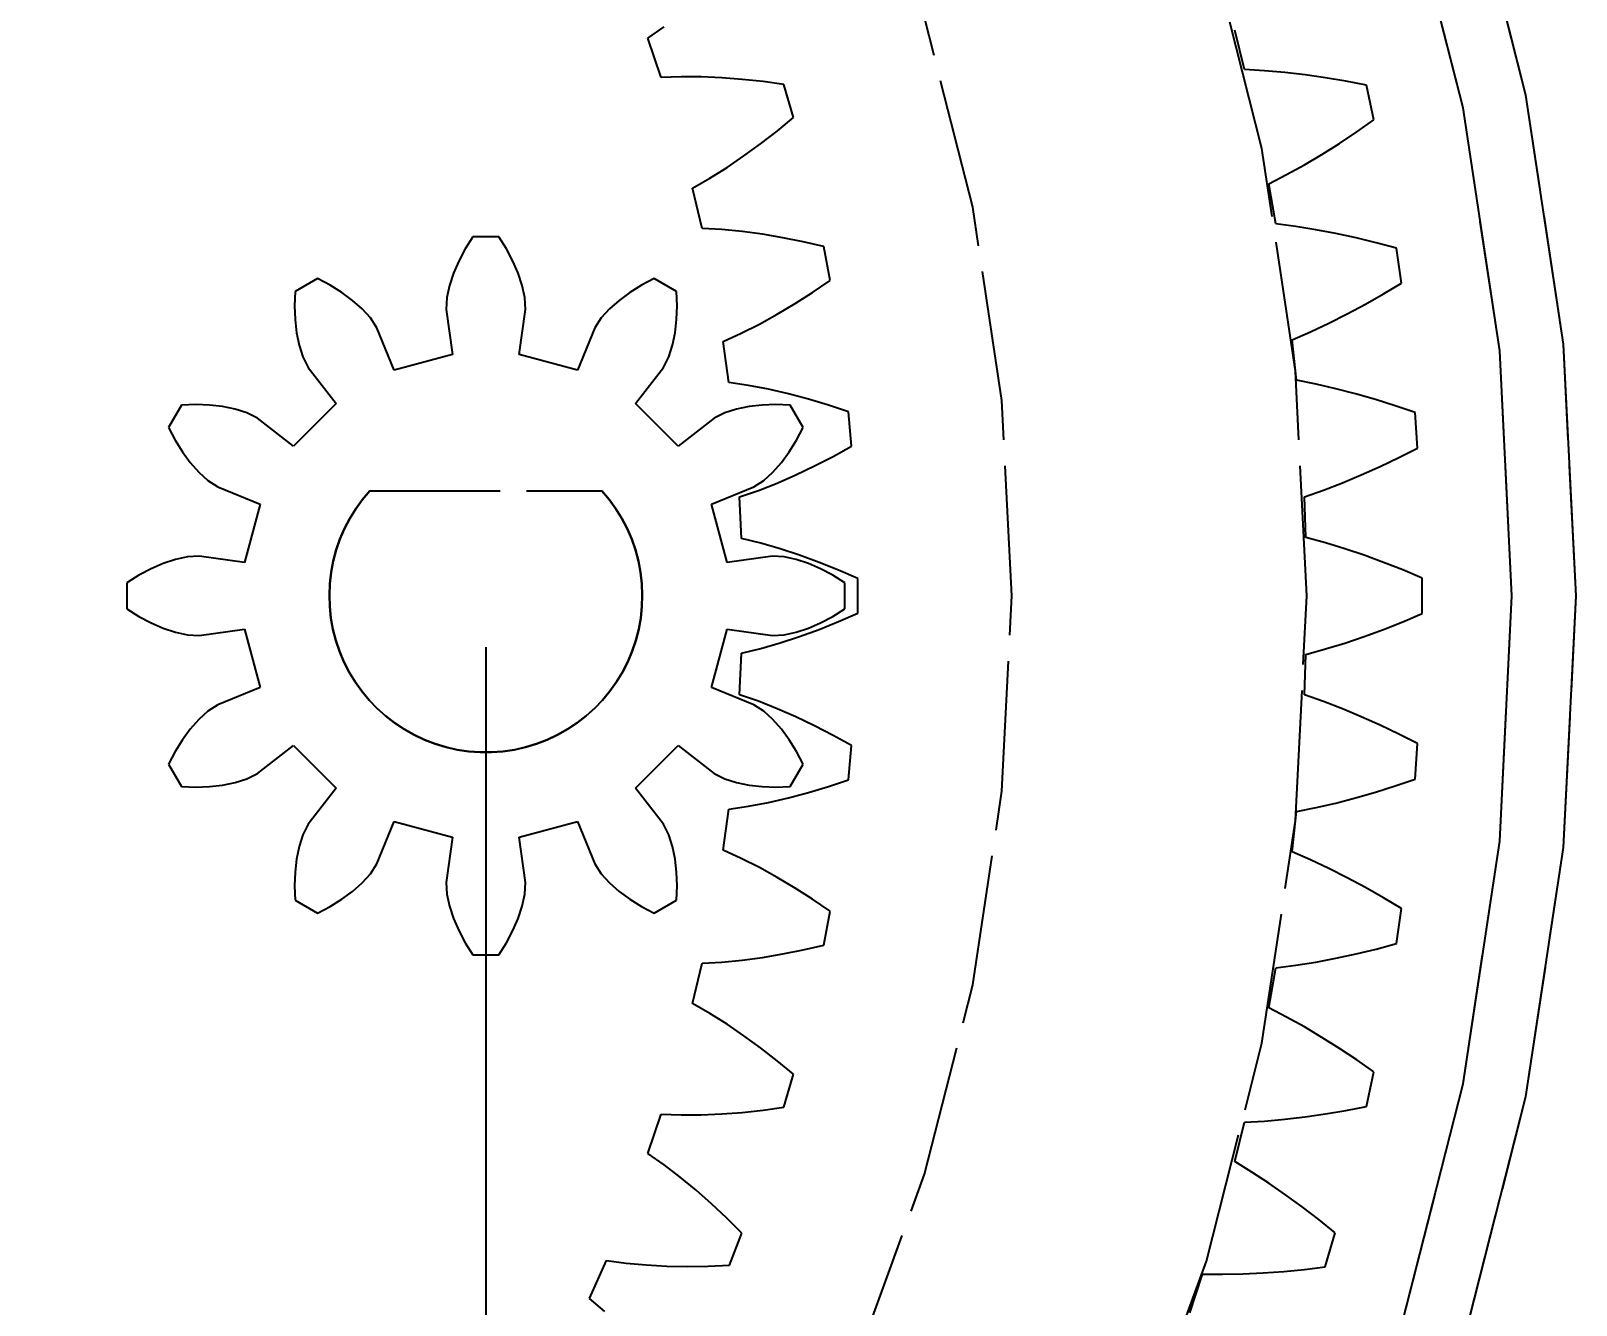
# Model space of a CAD drawing. Header units: millimetres. Extents: x -31 to 125, y -47 to 96.
# Drawn here: x 9.57 to 24.62, y -6.91 to 5.51 of the extents above; entities that cross this region are included whole.
import ezdxf

# ---------------------------------------------------------------- set-up
doc = ezdxf.new("R2010")
doc.units = ezdxf.units.MM
doc.linetypes.add('DASHED', pattern=[1.524, 1.27, -0.254])
for name, color, linetype in [('DIMS', 3, 'CONTINUOUS'), ('HIDDEN', 8, 'DASHED'), ('VISIBLE', 7, 'CONTINUOUS')]:
    doc.layers.add(name, color=color, linetype=linetype)
doc.styles.add('OpenSansCondensed-Light', font='OpenSansCondensed-Light.ttf')
doc.dimstyles.new('EZDXF', dxfattribs={"dimtxt": 0.25, "dimasz": 0.175, "dimexe": 0.375, "dimexo": 0.125, "dimgap": 0.1, "dimtad": 1, "dimlfac": 100, "dimzin": 12, "dimdsep": 46, "dimtxsty": 'OpenSansCondensed-Light', "dimblk": 'ARCHTICK', "dimcen": 2.5, "dimazin": 3, "dimtfac": 0.5, "dimtmove": 2, "dimatfit": 3})

# ---------------------------------------------------------------- blocks, each defined once
blk = doc.blocks.new('_ARCHTICK')
at = {"color": 0, "linetype": 'BYBLOCK', "const_width": 0.15}
blk.add_lwpolyline([(-0.5, -0.5), (0.5, 0.5)], dxfattribs=at)

msp = doc.modelspace()

# ---------------------------------------------------------------- linework, layer by layer
at = {"layer": 'HIDDEN'}
for points in [[(24.625, 0), (24.50263, 2.45186), (24.13675, 4.87935), (23.53098, 7.25835), (22.69135, 9.56521), (21.62621, 11.777), (20.34613, 13.87176), (18.86384, 15.82864), (17.19408, 17.62822), (15.35344, 19.2526), (13.3602, 20.68564), (11.23419, 21.91309), (8.99652, 22.92277), (6.66945, 23.70462), (4.27609, 24.25089), (1.84023, 24.55614), (-0.61392, 24.61735), (-3.06196, 24.43389), (-5.47958, 24.0076), (-7.84273, 23.34271)], [(24, 0), (23.88074, 2.38963), (23.52414, 4.75551), (22.93375, 7.07412), (22.11543, 9.32244), (21.07732, 11.4781), (19.82973, 13.51968), (18.38507, 15.4269), (16.75768, 17.1808), (14.96376, 18.76396), (13.02111, 20.16062), (10.94906, 21.35692), (8.76818, 22.34097), (6.50017, 23.10298), (4.16756, 23.63539), (1.79352, 23.93289), (-0.59834, 23.99254), (-2.98425, 23.81374), (-5.3405, 23.39827), (-7.64368, 22.75026)], [(22, 0), (21.89068, 2.19049), (21.56379, 4.35922), (21.0226, 6.48461), (20.27248, 8.54557), (19.32087, 10.52159), (18.17725, 12.39304), (16.85298, 14.14133), (15.36121, 15.74907), (13.71678, 17.20029), (11.93602, 18.48057), (10.03663, 19.57718), (8.0375, 20.47922), (5.95849, 21.17773), (3.82026, 21.66577), (1.64406, 21.93848), (-0.54848, 21.99316), (-2.73556, 21.82926), (-4.89546, 21.44841), (-7.00671, 20.8544)], [(22, 0), (21.89068, 2.19049), (21.56379, 4.35922), (21.0226, 6.48461), (20.27248, 8.54557), (19.32087, 10.52159), (18.17725, 12.39304), (16.85298, 14.14133), (15.36121, 15.74907), (13.71678, 17.20029), (11.93602, 18.48057), (10.03663, 19.57718), (8.0375, 20.47922), (5.95849, 21.17773), (3.82026, 21.66577), (1.64406, 21.93848), (-0.54848, 21.99316), (-2.73556, 21.82926), (-4.89546, 21.44841), (-7.00671, 20.8544)], [(19.125, 0), (19.02996, 1.90424), (18.7458, 3.78954), (18.27533, 5.63719), (17.62323, 7.42882), (16.79599, 9.14661), (15.80182, 10.7735), (14.6506, 12.29331), (13.35378, 13.69095), (11.92424, 14.95253), (10.3762, 16.0655), (8.72503, 17.0188), (6.98715, 17.80296), (5.17982, 18.41019), (3.32102, 18.83445), (1.42921, 19.07152), (-0.4768, 19.11906), (-2.37807, 18.97657), (-4.25571, 18.6455), (-6.09106, 18.12911)], [(19.125, 0), (19.02996, 1.90424), (18.7458, 3.78954), (18.27533, 5.63719), (17.62323, 7.42882), (16.79599, 9.14661), (15.80182, 10.7735), (14.6506, 12.29331), (13.35378, 13.69095), (11.92424, 14.95253), (10.3762, 16.0655), (8.72503, 17.0188), (6.98715, 17.80296), (5.17982, 18.41019), (3.32102, 18.83445), (1.42921, 19.07152), (-0.4768, 19.11906), (-2.37807, 18.97657), (-4.25571, 18.6455), (-6.09106, 18.12911)], [(15.57917, 5.43503), (15.73869, 5.54675)], [(15.57917, 5.43503), (15.73869, 5.54675)], [(15.70778, 5.0513), (15.57917, 5.43503)], [(15.70778, 5.0513), (15.57917, 5.43503)], [(21.39351, 5.13008), (21.29777, 5.51405)], [(21.39351, 5.13008), (21.29777, 5.51405)], [(21.58908, 5.11829), (21.39351, 5.13008)], [(21.58908, 5.11829), (21.39351, 5.13008)], [(15.90241, 5.05827), (15.70778, 5.0513)], [(15.90241, 5.05827), (15.70778, 5.0513)], [(16.09936, 5.0573), (15.90241, 5.05827)], [(16.09936, 5.0573), (15.90241, 5.05827)], [(16.29834, 5.04905), (16.09936, 5.0573)], [(16.29834, 5.04905), (16.09936, 5.0573)], [(16.49914, 5.03398), (16.29834, 5.04905)], [(16.49914, 5.03398), (16.29834, 5.04905)], [(16.70155, 5.01244), (16.49914, 5.03398)], [(16.70155, 5.01244), (16.49914, 5.03398)], [(16.90543, 4.98467), (16.70155, 5.01244)], [(16.90543, 4.98467), (16.70155, 5.01244)], [(16.99738, 4.66151), (16.90543, 4.98467)], [(16.99738, 4.66151), (16.90543, 4.98467)], [(21.78587, 5.10062), (21.58908, 5.11829)], [(21.78587, 5.10062), (21.58908, 5.11829)], [(21.98377, 5.07743), (21.78587, 5.10062)], [(21.98377, 5.07743), (21.78587, 5.10062)], [(22.18266, 5.04897), (21.98377, 5.07743)], [(22.18266, 5.04897), (21.98377, 5.07743)], [(22.38245, 5.01547), (22.18266, 5.04897)], [(22.38245, 5.01547), (22.18266, 5.04897)], [(22.58305, 4.9771), (22.38245, 5.01547)], [(22.58305, 4.9771), (22.38245, 5.01547)], [(22.65501, 4.63855), (22.58305, 4.9771)], [(22.65501, 4.63855), (22.58305, 4.9771)], [(16.6779, 4.4057), (16.83865, 4.53058)], [(16.6779, 4.4057), (16.83865, 4.53058)], [(16.83865, 4.53058), (16.99738, 4.66151)], [(16.83865, 4.53058), (16.99738, 4.66151)], [(22.31847, 4.41003), (22.48736, 4.5219)], [(22.31847, 4.41003), (22.48736, 4.5219)], [(22.48736, 4.5219), (22.65501, 4.63855)], [(22.48736, 4.5219), (22.65501, 4.63855)], [(16.51511, 4.28718), (16.6779, 4.4057)], [(16.51511, 4.28718), (16.6779, 4.4057)], [(22.14835, 4.30314), (22.31847, 4.41003)], [(22.14835, 4.30314), (22.31847, 4.41003)], [(16.35028, 4.17541), (16.51511, 4.28718)], [(16.35028, 4.17541), (16.51511, 4.28718)], [(21.977, 4.20146), (22.14835, 4.30314)], [(21.977, 4.20146), (22.14835, 4.30314)], [(16.01419, 3.97438), (16.18334, 4.07091)], [(16.01419, 3.97438), (16.18334, 4.07091)], [(16.18334, 4.07091), (16.35028, 4.17541)], [(16.18334, 4.07091), (16.35028, 4.17541)], [(21.63054, 4.01496), (21.8044, 4.10528)], [(21.63054, 4.01496), (21.8044, 4.10528)], [(21.8044, 4.10528), (21.977, 4.20146)], [(21.8044, 4.10528), (21.977, 4.20146)], [(16.10685, 3.58042), (16.01419, 3.97438)], [(16.10685, 3.58042), (16.01419, 3.97438)], [(21.69925, 3.62525), (21.63054, 4.01496)], [(21.69925, 3.62525), (21.63054, 4.01496)], [(21.89352, 3.59984), (21.69925, 3.62525)], [(21.89352, 3.59984), (21.69925, 3.62525)], [(13.87397, 3.49773), (13.7999, 3.3806)], [(13.87397, 3.49773), (13.7999, 3.3806)], [(14.12603, 3.49773), (13.87397, 3.49773)], [(14.12603, 3.49773), (13.87397, 3.49773)], [(14.2001, 3.3806), (14.12603, 3.49773)], [(14.2001, 3.3806), (14.12603, 3.49773)], [(16.30129, 3.56941), (16.10685, 3.58042)], [(16.30129, 3.56941), (16.10685, 3.58042)], [(16.49731, 3.55027), (16.30129, 3.56941)], [(16.49731, 3.55027), (16.30129, 3.56941)], [(16.69468, 3.52369), (16.49731, 3.55027)], [(16.69468, 3.52369), (16.49731, 3.55027)], [(16.89323, 3.49016), (16.69468, 3.52369)], [(16.89323, 3.49016), (16.69468, 3.52369)], [(17.0928, 3.45003), (16.89323, 3.49016)], [(17.0928, 3.45003), (16.89323, 3.49016)], [(22.08861, 3.56849), (21.89352, 3.59984)], [(22.08861, 3.56849), (21.89352, 3.59984)], [(22.2844, 3.53155), (22.08861, 3.56849)], [(22.2844, 3.53155), (22.08861, 3.56849)], [(22.48082, 3.48929), (22.2844, 3.53155)], [(22.48082, 3.48929), (22.2844, 3.53155)], [(22.67779, 3.44194), (22.48082, 3.48929)], [(22.67779, 3.44194), (22.48082, 3.48929)], [(13.7999, 3.3806), (13.73671, 3.26242)], [(13.7999, 3.3806), (13.73671, 3.26242)], [(14.26329, 3.26242), (14.2001, 3.3806)], [(14.26329, 3.26242), (14.2001, 3.3806)], [(17.29325, 3.40357), (17.0928, 3.45003)], [(17.29325, 3.40357), (17.0928, 3.45003)], [(17.35498, 3.07331), (17.29325, 3.40357)], [(17.35498, 3.07331), (17.29325, 3.40357)], [(22.87522, 3.38966), (22.67779, 3.44194)], [(22.87522, 3.38966), (22.67779, 3.44194)], [(22.92339, 3.04691), (22.87522, 3.38966)], [(22.92339, 3.04691), (22.87522, 3.38966)], [(13.73671, 3.26242), (13.68492, 3.14379)], [(13.73671, 3.26242), (13.68492, 3.14379)], [(14.31508, 3.14379), (14.26329, 3.26242)], [(14.31508, 3.14379), (14.26329, 3.26242)], [(12.36028, 3.09214), (12.14199, 2.96611)], [(12.36028, 3.09214), (12.14199, 2.96611)], [(12.48299, 3.02773), (12.36028, 3.09214)], [(12.48299, 3.02773), (12.36028, 3.09214)], [(12.59681, 2.95698), (12.48299, 3.02773)], [(12.59681, 2.95698), (12.48299, 3.02773)], [(13.64542, 3.02534), (13.61987, 2.90782)], [(13.64542, 3.02534), (13.61987, 2.90782)], [(13.68492, 3.14379), (13.64542, 3.02534)], [(13.68492, 3.14379), (13.64542, 3.02534)], [(14.35458, 3.02534), (14.31508, 3.14379)], [(14.35458, 3.02534), (14.31508, 3.14379)], [(14.38013, 2.90782), (14.35458, 3.02534)], [(14.38013, 2.90782), (14.35458, 3.02534)], [(15.51701, 3.02773), (15.40319, 2.95698)], [(15.51701, 3.02773), (15.40319, 2.95698)], [(15.63972, 3.09214), (15.51701, 3.02773)], [(15.63972, 3.09214), (15.51701, 3.02773)], [(15.85801, 2.96611), (15.63972, 3.09214)], [(15.85801, 2.96611), (15.63972, 3.09214)], [(17.18485, 2.95757), (17.35498, 3.07331)], [(17.18485, 2.95757), (17.35498, 3.07331)], [(22.74801, 2.94224), (22.92339, 3.04691)], [(22.74801, 2.94224), (22.92339, 3.04691)], [(12.14199, 2.96611), (12.13641, 2.82763)], [(12.14199, 2.96611), (12.13641, 2.82763)], [(12.70097, 2.88014), (12.59681, 2.95698)], [(12.70097, 2.88014), (12.59681, 2.95698)], [(12.79441, 2.79732), (12.70097, 2.88014)], [(12.79441, 2.79732), (12.70097, 2.88014)], [(13.61987, 2.90782), (13.61368, 2.79248)], [(13.61987, 2.90782), (13.61368, 2.79248)], [(14.38632, 2.79248), (14.38013, 2.90782)], [(14.38632, 2.79248), (14.38013, 2.90782)], [(15.29903, 2.88014), (15.20559, 2.79732)], [(15.29903, 2.88014), (15.20559, 2.79732)], [(15.40319, 2.95698), (15.29903, 2.88014)], [(15.40319, 2.95698), (15.29903, 2.88014)], [(15.86359, 2.82763), (15.85801, 2.96611)], [(15.86359, 2.82763), (15.85801, 2.96611)], [(17.01326, 2.84806), (17.18485, 2.95757)], [(17.01326, 2.84806), (17.18485, 2.95757)], [(22.57173, 2.84243), (22.74801, 2.94224)], [(22.57173, 2.84243), (22.74801, 2.94224)], [(12.13641, 2.82763), (12.14077, 2.69369)], [(12.13641, 2.82763), (12.14077, 2.69369)], [(12.87529, 2.70831), (12.79441, 2.79732)], [(12.87529, 2.70831), (12.79441, 2.79732)], [(13.61368, 2.79248), (13.67453, 2.35259)], [(13.61368, 2.79248), (13.67453, 2.35259)], [(14.32547, 2.35259), (14.38632, 2.79248)], [(14.32547, 2.35259), (14.38632, 2.79248)], [(15.20559, 2.79732), (15.12471, 2.70831)], [(15.20559, 2.79732), (15.12471, 2.70831)], [(15.85923, 2.69369), (15.86359, 2.82763)], [(15.85923, 2.69369), (15.86359, 2.82763)], [(16.66579, 2.64899), (16.84023, 2.74507)], [(16.66579, 2.64899), (16.84023, 2.74507)], [(16.84023, 2.74507), (17.01326, 2.84806)], [(16.84023, 2.74507), (17.01326, 2.84806)], [(22.21654, 2.65819), (22.39457, 2.74767)], [(22.21654, 2.65819), (22.39457, 2.74767)], [(22.39457, 2.74767), (22.57173, 2.84243)], [(22.39457, 2.74767), (22.57173, 2.84243)], [(12.14077, 2.69369), (12.15524, 2.56506)], [(12.14077, 2.69369), (12.15524, 2.56506)], [(12.15524, 2.56506), (12.18025, 2.44273)], [(12.15524, 2.56506), (12.18025, 2.44273)], [(12.93832, 2.61152), (12.87529, 2.70831)], [(12.93832, 2.61152), (12.87529, 2.70831)], [(13.10556, 2.20014), (12.93832, 2.61152)], [(13.10556, 2.20014), (12.93832, 2.61152)], [(15.06168, 2.61152), (14.89444, 2.20014)], [(15.06168, 2.61152), (14.89444, 2.20014)], [(15.12471, 2.70831), (15.06168, 2.61152)], [(15.12471, 2.70831), (15.06168, 2.61152)], [(15.81975, 2.44273), (15.84476, 2.56506)], [(15.81975, 2.44273), (15.84476, 2.56506)], [(15.84476, 2.56506), (15.85923, 2.69369)], [(15.84476, 2.56506), (15.85923, 2.69369)], [(16.31259, 2.47982), (16.48992, 2.56033)], [(16.31259, 2.47982), (16.48992, 2.56033)], [(16.48992, 2.56033), (16.66579, 2.64899)], [(16.48992, 2.56033), (16.66579, 2.64899)], [(21.85791, 2.49631), (22.03765, 2.57428)], [(21.85791, 2.49631), (22.03765, 2.57428)], [(22.03765, 2.57428), (22.21654, 2.65819)], [(22.03765, 2.57428), (22.21654, 2.65819)], [(12.18025, 2.44273), (12.21689, 2.32818)], [(12.18025, 2.44273), (12.21689, 2.32818)], [(15.78311, 2.32818), (15.81975, 2.44273)], [(15.78311, 2.32818), (15.81975, 2.44273)], [(16.3685, 2.07899), (16.31259, 2.47982)], [(16.3685, 2.07899), (16.31259, 2.47982)], [(21.89928, 2.10275), (21.85791, 2.49631)], [(21.89928, 2.10275), (21.85791, 2.49631)], [(12.21689, 2.32818), (12.26919, 2.2252)], [(12.21689, 2.32818), (12.26919, 2.2252)], [(13.67453, 2.35259), (13.10556, 2.20014)], [(13.67453, 2.35259), (13.10556, 2.20014)], [(14.89444, 2.20014), (14.32547, 2.35259)], [(14.89444, 2.20014), (14.32547, 2.35259)], [(15.73081, 2.2252), (15.78311, 2.32818)], [(15.73081, 2.2252), (15.78311, 2.32818)], [(12.26919, 2.2252), (12.54184, 1.87467)], [(12.26919, 2.2252), (12.54184, 1.87467)], [(15.45816, 1.87467), (15.73081, 2.2252)], [(15.45816, 1.87467), (15.73081, 2.2252)], [(16.56109, 2.05009), (16.3685, 2.07899)], [(16.56109, 2.05009), (16.3685, 2.07899)], [(16.75451, 2.01294), (16.56109, 2.05009)], [(16.75451, 2.01294), (16.56109, 2.05009)], [(16.94859, 1.96827), (16.75451, 2.01294)], [(16.94859, 1.96827), (16.75451, 2.01294)], [(17.1432, 1.91656), (16.94859, 1.96827)], [(17.1432, 1.91656), (16.94859, 1.96827)], [(22.0913, 2.06386), (21.89928, 2.10275)], [(22.0913, 2.06386), (21.89928, 2.10275)], [(22.28372, 2.01897), (22.0913, 2.06386)], [(22.28372, 2.01897), (22.0913, 2.06386)], [(22.47647, 1.96847), (22.28372, 2.01897)], [(22.47647, 1.96847), (22.28372, 2.01897)], [(22.66946, 1.91261), (22.47647, 1.96847)], [(22.66946, 1.91261), (22.47647, 1.96847)], [(11.03389, 1.85801), (10.90786, 1.63972)], [(11.03389, 1.85801), (10.90786, 1.63972)], [(11.17237, 1.86359), (11.03389, 1.85801)], [(11.17237, 1.86359), (11.03389, 1.85801)], [(11.30631, 1.85923), (11.17237, 1.86359)], [(11.30631, 1.85923), (11.17237, 1.86359)], [(11.43494, 1.84476), (11.30631, 1.85923)], [(11.43494, 1.84476), (11.30631, 1.85923)], [(11.55727, 1.81975), (11.43494, 1.84476)], [(11.55727, 1.81975), (11.43494, 1.84476)], [(11.67182, 1.78311), (11.55727, 1.81975)], [(11.67182, 1.78311), (11.55727, 1.81975)], [(12.54184, 1.87467), (12.12533, 1.45816)], [(12.54184, 1.87467), (12.12533, 1.45816)], [(15.87467, 1.45816), (15.45816, 1.87467)], [(15.87467, 1.45816), (15.45816, 1.87467)], [(16.44273, 1.81975), (16.32818, 1.78311)], [(16.44273, 1.81975), (16.32818, 1.78311)], [(16.56506, 1.84476), (16.44273, 1.81975)], [(16.56506, 1.84476), (16.44273, 1.81975)], [(16.69369, 1.85923), (16.56506, 1.84476)], [(16.69369, 1.85923), (16.56506, 1.84476)], [(16.82763, 1.86359), (16.69369, 1.85923)], [(16.82763, 1.86359), (16.69369, 1.85923)], [(16.96611, 1.85801), (16.82763, 1.86359)], [(16.96611, 1.85801), (16.82763, 1.86359)], [(17.09214, 1.63972), (16.96611, 1.85801)], [(17.09214, 1.63972), (16.96611, 1.85801)], [(17.33821, 1.85819), (17.1432, 1.91656)], [(17.33821, 1.85819), (17.1432, 1.91656)], [(17.53352, 1.79343), (17.33821, 1.85819)], [(17.53352, 1.79343), (17.33821, 1.85819)], [(22.86264, 1.85163), (22.66946, 1.91261)], [(22.86264, 1.85163), (22.66946, 1.91261)], [(23.05595, 1.78571), (22.86264, 1.85163)], [(23.05595, 1.78571), (22.86264, 1.85163)], [(11.7748, 1.73081), (11.67182, 1.78311)], [(11.7748, 1.73081), (11.67182, 1.78311)], [(12.12533, 1.45816), (11.7748, 1.73081)], [(12.12533, 1.45816), (11.7748, 1.73081)], [(16.2252, 1.73081), (15.87467, 1.45816)], [(16.2252, 1.73081), (15.87467, 1.45816)], [(16.32818, 1.78311), (16.2252, 1.73081)], [(16.32818, 1.78311), (16.2252, 1.73081)], [(17.56452, 1.45888), (17.53352, 1.79343)], [(17.56452, 1.45888), (17.53352, 1.79343)], [(23.08009, 1.44044), (23.05595, 1.78571)], [(23.08009, 1.44044), (23.05595, 1.78571)], [(10.90786, 1.63972), (10.97227, 1.51701)], [(10.90786, 1.63972), (10.97227, 1.51701)], [(10.97227, 1.51701), (11.04302, 1.40319)], [(10.97227, 1.51701), (11.04302, 1.40319)], [(16.95698, 1.40319), (17.02773, 1.51701)], [(16.95698, 1.40319), (17.02773, 1.51701)], [(17.02773, 1.51701), (17.09214, 1.63972)], [(17.02773, 1.51701), (17.09214, 1.63972)], [(11.04302, 1.40319), (11.11986, 1.29903)], [(11.04302, 1.40319), (11.11986, 1.29903)], [(16.88014, 1.29903), (16.95698, 1.40319)], [(16.88014, 1.29903), (16.95698, 1.40319)], [(17.20347, 1.26613), (17.38444, 1.35934)], [(17.20347, 1.26613), (17.38444, 1.35934)], [(17.38444, 1.35934), (17.56452, 1.45888)], [(17.38444, 1.35934), (17.56452, 1.45888)], [(22.89784, 1.34825), (23.08009, 1.44044)], [(22.89784, 1.34825), (23.08009, 1.44044)], [(11.11986, 1.29903), (11.20268, 1.20559)], [(11.11986, 1.29903), (11.20268, 1.20559)], [(11.20268, 1.20559), (11.29169, 1.12471)], [(11.20268, 1.20559), (11.29169, 1.12471)], [(16.70831, 1.12471), (16.79732, 1.20559)], [(16.70831, 1.12471), (16.79732, 1.20559)], [(16.79732, 1.20559), (16.88014, 1.29903)], [(16.79732, 1.20559), (16.88014, 1.29903)], [(17.02168, 1.17954), (17.20347, 1.26613)], [(17.02168, 1.17954), (17.20347, 1.26613)], [(22.53168, 1.17881), (22.71503, 1.26098)], [(22.53168, 1.17881), (22.71503, 1.26098)], [(22.71503, 1.26098), (22.89784, 1.34825)], [(22.71503, 1.26098), (22.89784, 1.34825)], [(11.29169, 1.12471), (11.38848, 1.06168)], [(11.29169, 1.12471), (11.38848, 1.06168)], [(11.38848, 1.06168), (11.79986, 0.89444)], [(11.38848, 1.06168), (11.79986, 0.89444)], [(16.20014, 0.89444), (16.61152, 1.06168)], [(16.20014, 0.89444), (16.61152, 1.06168)], [(16.61152, 1.06168), (16.70831, 1.12471)], [(16.61152, 1.06168), (16.70831, 1.12471)], [(16.65581, 1.02791), (16.83911, 1.09996)], [(16.65581, 1.02791), (16.83911, 1.09996)], [(16.83911, 1.09996), (17.02168, 1.17954)], [(16.83911, 1.09996), (17.02168, 1.17954)], [(22.16354, 1.03074), (22.34785, 1.10197)], [(22.16354, 1.03074), (22.34785, 1.10197)], [(22.34785, 1.10197), (22.53168, 1.17881)], [(22.34785, 1.10197), (22.53168, 1.17881)], [(12.87084, 1.025), (12.79884, 0.9396), (12.73328, 0.84915), (12.67452, 0.75415), (12.62288, 0.6551), (12.57862, 0.55253), (12.54198, 0.44701), (12.51317, 0.33908), (12.49234, 0.22933), (12.4796, 0.11836), (12.47501, 0.00675), (12.47861, -0.1049), (12.49037, -0.21599), (12.51023, -0.32591), (12.53809, -0.43409), (12.57378, -0.53994), (12.61713, -0.64289), (12.6679, -0.74239), (12.72582, -0.83791), (12.79058, -0.92893), (12.86182, -1.01497), (12.93917, -1.09556), (13.02221, -1.17028), (13.1105, -1.23871), (13.20356, -1.3005), (13.30089, -1.35531), (13.40198, -1.40285), (13.50627, -1.44286), (13.61321, -1.47513), (13.72223, -1.49949), (13.83274, -1.5158), (13.94415, -1.52398), (14.05585, -1.52398), (14.16726, -1.5158), (14.27777, -1.49949), (14.38679, -1.47513), (14.49373, -1.44286), (14.59802, -1.40285), (14.69911, -1.35531), (14.79644, -1.3005), (14.8895, -1.23871), (14.97779, -1.17028), (15.06083, -1.09556), (15.13818, -1.01497), (15.20942, -0.92893), (15.27418, -0.83791), (15.3321, -0.74239), (15.38287, -0.64289), (15.42622, -0.53994), (15.46191, -0.43409), (15.48977, -0.32591), (15.50963, -0.21599), (15.52139, -0.1049), (15.52499, 0.00675), (15.5204, 0.11836), (15.50766, 0.22933), (15.48683, 0.33908), (15.45802, 0.44701), (15.42138, 0.55253), (15.37712, 0.6551), (15.32548, 0.75415), (15.26672, 0.84915), (15.20116, 0.9396), (15.12916, 1.025)], [(15.12916, 1.025), (15.20116, 0.9396), (15.26672, 0.84915), (15.32548, 0.75415), (15.37712, 0.6551), (15.42138, 0.55253), (15.45802, 0.44701), (15.48683, 0.33908), (15.50766, 0.22933), (15.5204, 0.11836), (15.52499, 0.00675), (15.52139, -0.1049), (15.50963, -0.21599), (15.48977, -0.32591), (15.46191, -0.43409), (15.42622, -0.53994), (15.38287, -0.64289), (15.3321, -0.74239), (15.27418, -0.83791), (15.20942, -0.92893), (15.13818, -1.01497), (15.06083, -1.09556), (14.97779, -1.17028), (14.8895, -1.23871), (14.79644, -1.3005), (14.69911, -1.35531), (14.59802, -1.40285), (14.49373, -1.44286), (14.38679, -1.47513), (14.27777, -1.49949), (14.16726, -1.5158), (14.05585, -1.52398), (13.94415, -1.52398), (13.83274, -1.5158), (13.72223, -1.49949), (13.61321, -1.47513), (13.50627, -1.44286), (13.40198, -1.40285), (13.30089, -1.35531), (13.20356, -1.3005), (13.1105, -1.23871), (13.02221, -1.17028), (12.93917, -1.09556), (12.86182, -1.01497), (12.79058, -0.92893), (12.72582, -0.83791), (12.6679, -0.74239), (12.61713, -0.64289), (12.57378, -0.53994), (12.53809, -0.43409), (12.51023, -0.32591), (12.49037, -0.21599), (12.47861, -0.1049), (12.47501, 0.00675), (12.4796, 0.11836), (12.49234, 0.22933), (12.51317, 0.33908), (12.54198, 0.44701), (12.57862, 0.55253), (12.62288, 0.6551), (12.67452, 0.75415), (12.73328, 0.84915), (12.79884, 0.9396), (12.87084, 1.025)], [(12.87084, 1.025), (15.12916, 1.025)], [(12.87084, 1.025), (15.12916, 1.025)], [(16.47181, 0.96411), (16.65581, 1.02791)], [(16.47181, 0.96411), (16.65581, 1.02791)], [(16.4905, 0.55983), (16.47181, 0.96411)], [(16.4905, 0.55983), (16.47181, 0.96411)], [(21.9788, 0.9655), (22.16354, 1.03074)], [(21.9788, 0.9655), (22.16354, 1.03074)], [(21.99261, 0.57001), (21.9788, 0.9655)], [(21.99261, 0.57001), (21.9788, 0.9655)], [(11.79986, 0.89444), (11.64741, 0.32547)], [(11.79986, 0.89444), (11.64741, 0.32547)], [(16.35259, 0.32547), (16.20014, 0.89444)], [(16.35259, 0.32547), (16.20014, 0.89444)], [(16.6796, 0.51328), (16.4905, 0.55983)], [(16.6796, 0.51328), (16.4905, 0.55983)], [(16.86877, 0.45845), (16.6796, 0.51328)], [(16.86877, 0.45845), (16.6796, 0.51328)], [(17.0579, 0.39605), (16.86877, 0.45845)], [(17.0579, 0.39605), (16.86877, 0.45845)], [(22.18146, 0.51782), (21.99261, 0.57001)], [(22.18146, 0.51782), (21.99261, 0.57001)], [(22.37028, 0.45962), (22.18146, 0.51782)], [(22.37028, 0.45962), (22.18146, 0.51782)], [(22.55903, 0.39579), (22.37028, 0.45962)], [(22.55903, 0.39579), (22.37028, 0.45962)], [(10.85621, 0.31508), (10.73758, 0.26329)], [(10.85621, 0.31508), (10.73758, 0.26329)], [(10.97466, 0.35458), (10.85621, 0.31508)], [(10.97466, 0.35458), (10.85621, 0.31508)], [(11.09218, 0.38013), (10.97466, 0.35458)], [(11.09218, 0.38013), (10.97466, 0.35458)], [(11.20752, 0.38632), (11.09218, 0.38013)], [(11.20752, 0.38632), (11.09218, 0.38013)], [(11.64741, 0.32547), (11.20752, 0.38632)], [(11.64741, 0.32547), (11.20752, 0.38632)], [(16.79248, 0.38632), (16.35259, 0.32547)], [(16.79248, 0.38632), (16.35259, 0.32547)], [(16.90782, 0.38013), (16.79248, 0.38632)], [(16.90782, 0.38013), (16.79248, 0.38632)], [(17.02534, 0.35458), (16.90782, 0.38013)], [(17.02534, 0.35458), (16.90782, 0.38013)], [(17.14379, 0.31508), (17.02534, 0.35458)], [(17.14379, 0.31508), (17.02534, 0.35458)], [(17.24691, 0.32661), (17.0579, 0.39605)], [(17.24691, 0.32661), (17.0579, 0.39605)], [(17.26242, 0.26329), (17.14379, 0.31508)], [(17.26242, 0.26329), (17.14379, 0.31508)], [(17.4357, 0.25049), (17.24691, 0.32661)], [(17.4357, 0.25049), (17.24691, 0.32661)], [(22.74766, 0.32661), (22.55903, 0.39579)], [(22.74766, 0.32661), (22.55903, 0.39579)], [(22.93611, 0.2523), (22.74766, 0.32661)], [(22.93611, 0.2523), (22.74766, 0.32661)], [(10.6194, 0.2001), (10.50227, 0.12603)], [(10.6194, 0.2001), (10.50227, 0.12603)], [(10.73758, 0.26329), (10.6194, 0.2001)], [(10.73758, 0.26329), (10.6194, 0.2001)], [(17.3806, 0.2001), (17.26242, 0.26329)], [(17.3806, 0.2001), (17.26242, 0.26329)], [(17.49773, 0.12603), (17.3806, 0.2001)], [(17.49773, 0.12603), (17.3806, 0.2001)], [(17.6242, 0.16799), (17.4357, 0.25049)], [(17.6242, 0.16799), (17.4357, 0.25049)], [(17.6242, -0.16799), (17.6242, 0.16799)], [(17.6242, -0.16799), (17.6242, 0.16799)], [(23.12435, 0.17306), (22.93611, 0.2523)], [(23.12435, 0.17306), (22.93611, 0.2523)], [(23.12435, -0.17306), (23.12435, 0.17306)], [(23.12435, -0.17306), (23.12435, 0.17306)], [(10.50227, 0.12603), (10.50227, -0.12603)], [(10.50227, 0.12603), (10.50227, -0.12603)], [(17.49773, -0.12603), (17.49773, 0.12603)], [(17.49773, -0.12603), (17.49773, 0.12603)], [(-6.09106, -18.12911), (-4.25571, -18.6455), (-2.37807, -18.97657), (-0.4768, -19.11906), (1.42921, -19.07152), (3.32102, -18.83445), (5.17982, -18.41019), (6.98715, -17.80296), (8.72503, -17.0188), (10.3762, -16.0655), (11.92424, -14.95253), (13.35378, -13.69095), (14.6506, -12.29331), (15.80182, -10.7735), (16.79599, -9.14661), (17.62323, -7.42882), (18.27533, -5.63719), (18.7458, -3.78954), (19.02996, -1.90424), (19.125, 0)], [(-6.09106, -18.12911), (-4.25571, -18.6455), (-2.37807, -18.97657), (-0.4768, -19.11906), (1.42921, -19.07152), (3.32102, -18.83445), (5.17982, -18.41019), (6.98715, -17.80296), (8.72503, -17.0188), (10.3762, -16.0655), (11.92424, -14.95253), (13.35378, -13.69095), (14.6506, -12.29331), (15.80182, -10.7735), (16.79599, -9.14661), (17.62323, -7.42882), (18.27533, -5.63719), (18.7458, -3.78954), (19.02996, -1.90424), (19.125, 0)], [(10.03663, -19.57718), (11.93602, -18.48057), (13.71678, -17.20029), (15.36121, -15.74907), (16.85298, -14.14133), (18.17725, -12.39304), (19.32087, -10.52159), (20.27248, -8.54557), (21.0226, -6.48461), (21.56379, -4.35922), (21.89068, -2.19049), (22, 0)], [(10.03663, -19.57718), (11.93602, -18.48057), (13.71678, -17.20029), (15.36121, -15.74907), (16.85298, -14.14133), (18.17725, -12.39304), (19.32087, -10.52159), (20.27248, -8.54557), (21.0226, -6.48461), (21.56379, -4.35922), (21.89068, -2.19049), (22, 0)], [(10.50227, -0.12603), (10.6194, -0.2001)], [(10.50227, -0.12603), (10.6194, -0.2001)], [(13.02111, -20.16062), (14.96376, -18.76396), (16.75768, -17.1808), (18.38507, -15.4269), (19.82973, -13.51968), (21.07732, -11.4781), (22.11543, -9.32244), (22.93375, -7.07412), (23.52414, -4.75551), (23.88074, -2.38963), (24, 0)], [(13.3602, -20.68564), (15.35344, -19.2526), (17.19408, -17.62822), (18.86384, -15.82864), (20.34613, -13.87176), (21.62621, -11.777), (22.69135, -9.56521), (23.53098, -7.25835), (24.13675, -4.87935), (24.50263, -2.45186), (24.625, 0)], [(17.3806, -0.2001), (17.49773, -0.12603)], [(17.3806, -0.2001), (17.49773, -0.12603)], [(10.6194, -0.2001), (10.73758, -0.26329)], [(10.6194, -0.2001), (10.73758, -0.26329)], [(10.73758, -0.26329), (10.85621, -0.31508)], [(10.73758, -0.26329), (10.85621, -0.31508)], [(17.14379, -0.31508), (17.26242, -0.26329)], [(17.14379, -0.31508), (17.26242, -0.26329)], [(17.24691, -0.32661), (17.4357, -0.25049)], [(17.24691, -0.32661), (17.4357, -0.25049)], [(17.26242, -0.26329), (17.3806, -0.2001)], [(17.26242, -0.26329), (17.3806, -0.2001)], [(17.4357, -0.25049), (17.6242, -0.16799)], [(17.4357, -0.25049), (17.6242, -0.16799)], [(22.74766, -0.32661), (22.93611, -0.2523)], [(22.74766, -0.32661), (22.93611, -0.2523)], [(22.93611, -0.2523), (23.12435, -0.17306)], [(22.93611, -0.2523), (23.12435, -0.17306)], [(10.85621, -0.31508), (10.97466, -0.35458)], [(10.85621, -0.31508), (10.97466, -0.35458)], [(10.97466, -0.35458), (11.09218, -0.38013)], [(10.97466, -0.35458), (11.09218, -0.38013)], [(11.09218, -0.38013), (11.20752, -0.38632)], [(11.09218, -0.38013), (11.20752, -0.38632)], [(11.20752, -0.38632), (11.64741, -0.32547)], [(11.20752, -0.38632), (11.64741, -0.32547)], [(11.64741, -0.32547), (11.79986, -0.89444)], [(11.64741, -0.32547), (11.79986, -0.89444)], [(16.20014, -0.89444), (16.35259, -0.32547)], [(16.20014, -0.89444), (16.35259, -0.32547)], [(16.35259, -0.32547), (16.79248, -0.38632)], [(16.35259, -0.32547), (16.79248, -0.38632)], [(16.79248, -0.38632), (16.90782, -0.38013)], [(16.79248, -0.38632), (16.90782, -0.38013)], [(16.86877, -0.45845), (17.0579, -0.39605)], [(16.86877, -0.45845), (17.0579, -0.39605)], [(16.90782, -0.38013), (17.02534, -0.35458)], [(16.90782, -0.38013), (17.02534, -0.35458)], [(17.02534, -0.35458), (17.14379, -0.31508)], [(17.02534, -0.35458), (17.14379, -0.31508)], [(17.0579, -0.39605), (17.24691, -0.32661)], [(17.0579, -0.39605), (17.24691, -0.32661)], [(22.37028, -0.45962), (22.55903, -0.39579)], [(22.37028, -0.45962), (22.55903, -0.39579)], [(22.55903, -0.39579), (22.74766, -0.32661)], [(22.55903, -0.39579), (22.74766, -0.32661)], [(16.47181, -0.96411), (16.4905, -0.55983)], [(16.47181, -0.96411), (16.4905, -0.55983)], [(16.4905, -0.55983), (16.6796, -0.51328)], [(16.4905, -0.55983), (16.6796, -0.51328)], [(16.6796, -0.51328), (16.86877, -0.45845)], [(16.6796, -0.51328), (16.86877, -0.45845)], [(21.9788, -0.9655), (21.99261, -0.57001)], [(21.9788, -0.9655), (21.99261, -0.57001)], [(21.99261, -0.57001), (22.18146, -0.51782)], [(21.99261, -0.57001), (22.18146, -0.51782)], [(22.18146, -0.51782), (22.37028, -0.45962)], [(22.18146, -0.51782), (22.37028, -0.45962)], [(11.79986, -0.89444), (11.38848, -1.06168)], [(11.79986, -0.89444), (11.38848, -1.06168)], [(16.61152, -1.06168), (16.20014, -0.89444)], [(16.61152, -1.06168), (16.20014, -0.89444)], [(16.65581, -1.02791), (16.47181, -0.96411)], [(16.65581, -1.02791), (16.47181, -0.96411)], [(16.83911, -1.09996), (16.65581, -1.02791)], [(16.83911, -1.09996), (16.65581, -1.02791)], [(22.16354, -1.03074), (21.9788, -0.9655)], [(22.16354, -1.03074), (21.9788, -0.9655)], [(22.34785, -1.10197), (22.16354, -1.03074)], [(22.34785, -1.10197), (22.16354, -1.03074)], [(11.29169, -1.12471), (11.20268, -1.20559)], [(11.29169, -1.12471), (11.20268, -1.20559)], [(11.38848, -1.06168), (11.29169, -1.12471)], [(11.38848, -1.06168), (11.29169, -1.12471)], [(16.70831, -1.12471), (16.61152, -1.06168)], [(16.70831, -1.12471), (16.61152, -1.06168)], [(16.79732, -1.20559), (16.70831, -1.12471)], [(16.79732, -1.20559), (16.70831, -1.12471)], [(17.02168, -1.17954), (16.83911, -1.09996)], [(17.02168, -1.17954), (16.83911, -1.09996)], [(17.20347, -1.26613), (17.02168, -1.17954)], [(17.20347, -1.26613), (17.02168, -1.17954)], [(22.53168, -1.17881), (22.34785, -1.10197)], [(22.53168, -1.17881), (22.34785, -1.10197)], [(22.71503, -1.26098), (22.53168, -1.17881)], [(22.71503, -1.26098), (22.53168, -1.17881)], [(11.11986, -1.29903), (11.04302, -1.40319)], [(11.11986, -1.29903), (11.04302, -1.40319)], [(11.20268, -1.20559), (11.11986, -1.29903)], [(11.20268, -1.20559), (11.11986, -1.29903)], [(16.88014, -1.29903), (16.79732, -1.20559)], [(16.88014, -1.29903), (16.79732, -1.20559)], [(16.95698, -1.40319), (16.88014, -1.29903)], [(16.95698, -1.40319), (16.88014, -1.29903)], [(17.38444, -1.35934), (17.20347, -1.26613)], [(17.38444, -1.35934), (17.20347, -1.26613)], [(22.89784, -1.34825), (22.71503, -1.26098)], [(22.89784, -1.34825), (22.71503, -1.26098)], [(23.08009, -1.44044), (22.89784, -1.34825)], [(23.08009, -1.44044), (22.89784, -1.34825)], [(11.04302, -1.40319), (10.97227, -1.51701)], [(11.04302, -1.40319), (10.97227, -1.51701)], [(11.7748, -1.73081), (12.12533, -1.45816)], [(11.7748, -1.73081), (12.12533, -1.45816)], [(12.12533, -1.45816), (12.54184, -1.87467)], [(12.12533, -1.45816), (12.54184, -1.87467)], [(15.45816, -1.87467), (15.87467, -1.45816)], [(15.45816, -1.87467), (15.87467, -1.45816)], [(15.87467, -1.45816), (16.2252, -1.73081)], [(15.87467, -1.45816), (16.2252, -1.73081)], [(17.02773, -1.51701), (16.95698, -1.40319)], [(17.02773, -1.51701), (16.95698, -1.40319)], [(17.56452, -1.45888), (17.38444, -1.35934)], [(17.56452, -1.45888), (17.38444, -1.35934)], [(17.53352, -1.79343), (17.56452, -1.45888)], [(17.53352, -1.79343), (17.56452, -1.45888)], [(23.05595, -1.78571), (23.08009, -1.44044)], [(23.05595, -1.78571), (23.08009, -1.44044)], [(10.97227, -1.51701), (10.90786, -1.63972)], [(10.97227, -1.51701), (10.90786, -1.63972)], [(10.90786, -1.63972), (11.03389, -1.85801)], [(10.90786, -1.63972), (11.03389, -1.85801)], [(16.96611, -1.85801), (17.09214, -1.63972)], [(16.96611, -1.85801), (17.09214, -1.63972)], [(17.09214, -1.63972), (17.02773, -1.51701)], [(17.09214, -1.63972), (17.02773, -1.51701)], [(11.55727, -1.81975), (11.67182, -1.78311)], [(11.55727, -1.81975), (11.67182, -1.78311)], [(11.67182, -1.78311), (11.7748, -1.73081)], [(11.67182, -1.78311), (11.7748, -1.73081)], [(16.2252, -1.73081), (16.32818, -1.78311)], [(16.2252, -1.73081), (16.32818, -1.78311)], [(16.32818, -1.78311), (16.44273, -1.81975)], [(16.32818, -1.78311), (16.44273, -1.81975)], [(17.33821, -1.85819), (17.53352, -1.79343)], [(17.33821, -1.85819), (17.53352, -1.79343)], [(22.86264, -1.85163), (23.05595, -1.78571)], [(22.86264, -1.85163), (23.05595, -1.78571)], [(11.03389, -1.85801), (11.17237, -1.86359)], [(11.03389, -1.85801), (11.17237, -1.86359)], [(11.17237, -1.86359), (11.30631, -1.85923)], [(11.17237, -1.86359), (11.30631, -1.85923)], [(11.30631, -1.85923), (11.43494, -1.84476)], [(11.30631, -1.85923), (11.43494, -1.84476)], [(11.43494, -1.84476), (11.55727, -1.81975)], [(11.43494, -1.84476), (11.55727, -1.81975)], [(12.54184, -1.87467), (12.26919, -2.2252)], [(12.54184, -1.87467), (12.26919, -2.2252)], [(15.73081, -2.2252), (15.45816, -1.87467)], [(15.73081, -2.2252), (15.45816, -1.87467)], [(16.44273, -1.81975), (16.56506, -1.84476)], [(16.44273, -1.81975), (16.56506, -1.84476)], [(16.56506, -1.84476), (16.69369, -1.85923)], [(16.56506, -1.84476), (16.69369, -1.85923)], [(16.69369, -1.85923), (16.82763, -1.86359)], [(16.69369, -1.85923), (16.82763, -1.86359)], [(16.82763, -1.86359), (16.96611, -1.85801)], [(16.82763, -1.86359), (16.96611, -1.85801)], [(16.94859, -1.96827), (17.1432, -1.91656)], [(16.94859, -1.96827), (17.1432, -1.91656)], [(17.1432, -1.91656), (17.33821, -1.85819)], [(17.1432, -1.91656), (17.33821, -1.85819)], [(22.47647, -1.96847), (22.66946, -1.91261)], [(22.47647, -1.96847), (22.66946, -1.91261)], [(22.66946, -1.91261), (22.86264, -1.85163)], [(22.66946, -1.91261), (22.86264, -1.85163)], [(16.31259, -2.47982), (16.3685, -2.07899)], [(16.31259, -2.47982), (16.3685, -2.07899)], [(16.3685, -2.07899), (16.56109, -2.05009)], [(16.3685, -2.07899), (16.56109, -2.05009)], [(16.56109, -2.05009), (16.75451, -2.01294)], [(16.56109, -2.05009), (16.75451, -2.01294)], [(16.75451, -2.01294), (16.94859, -1.96827)], [(16.75451, -2.01294), (16.94859, -1.96827)], [(21.85791, -2.49631), (21.89928, -2.10275)], [(21.85791, -2.49631), (21.89928, -2.10275)], [(21.89928, -2.10275), (22.0913, -2.06386)], [(21.89928, -2.10275), (22.0913, -2.06386)], [(22.0913, -2.06386), (22.28372, -2.01897)], [(22.0913, -2.06386), (22.28372, -2.01897)], [(22.28372, -2.01897), (22.47647, -1.96847)], [(22.28372, -2.01897), (22.47647, -1.96847)], [(12.26919, -2.2252), (12.21689, -2.32818)], [(12.26919, -2.2252), (12.21689, -2.32818)], [(12.93832, -2.61152), (13.10556, -2.20014)], [(12.93832, -2.61152), (13.10556, -2.20014)], [(13.10556, -2.20014), (13.67453, -2.35259)], [(13.10556, -2.20014), (13.67453, -2.35259)], [(14.32547, -2.35259), (14.89444, -2.20014)], [(14.32547, -2.35259), (14.89444, -2.20014)], [(14.89444, -2.20014), (15.06168, -2.61152)], [(14.89444, -2.20014), (15.06168, -2.61152)], [(15.78311, -2.32818), (15.73081, -2.2252)], [(15.78311, -2.32818), (15.73081, -2.2252)], [(12.21689, -2.32818), (12.18025, -2.44273)], [(12.21689, -2.32818), (12.18025, -2.44273)], [(13.67453, -2.35259), (13.61368, -2.79248)], [(13.67453, -2.35259), (13.61368, -2.79248)], [(14.38632, -2.79248), (14.32547, -2.35259)], [(14.38632, -2.79248), (14.32547, -2.35259)], [(15.81975, -2.44273), (15.78311, -2.32818)], [(15.81975, -2.44273), (15.78311, -2.32818)], [(12.18025, -2.44273), (12.15524, -2.56506)], [(12.18025, -2.44273), (12.15524, -2.56506)], [(15.84476, -2.56506), (15.81975, -2.44273)], [(15.84476, -2.56506), (15.81975, -2.44273)], [(16.48992, -2.56033), (16.31259, -2.47982)], [(16.48992, -2.56033), (16.31259, -2.47982)], [(22.03765, -2.57428), (21.85791, -2.49631)], [(22.03765, -2.57428), (21.85791, -2.49631)], [(12.14077, -2.69369), (12.13641, -2.82763)], [(12.14077, -2.69369), (12.13641, -2.82763)], [(12.15524, -2.56506), (12.14077, -2.69369)], [(12.15524, -2.56506), (12.14077, -2.69369)], [(12.79441, -2.79732), (12.87529, -2.70831)], [(12.79441, -2.79732), (12.87529, -2.70831)], [(12.87529, -2.70831), (12.93832, -2.61152)], [(12.87529, -2.70831), (12.93832, -2.61152)], [(15.06168, -2.61152), (15.12471, -2.70831)], [(15.06168, -2.61152), (15.12471, -2.70831)], [(15.12471, -2.70831), (15.20559, -2.79732)], [(15.12471, -2.70831), (15.20559, -2.79732)], [(15.85923, -2.69369), (15.84476, -2.56506)], [(15.85923, -2.69369), (15.84476, -2.56506)], [(15.86359, -2.82763), (15.85923, -2.69369)], [(15.86359, -2.82763), (15.85923, -2.69369)], [(16.66579, -2.64899), (16.48992, -2.56033)], [(16.66579, -2.64899), (16.48992, -2.56033)], [(16.84023, -2.74507), (16.66579, -2.64899)], [(16.84023, -2.74507), (16.66579, -2.64899)], [(22.21654, -2.65819), (22.03765, -2.57428)], [(22.21654, -2.65819), (22.03765, -2.57428)], [(22.39457, -2.74767), (22.21654, -2.65819)], [(22.39457, -2.74767), (22.21654, -2.65819)], [(12.13641, -2.82763), (12.14199, -2.96611)], [(12.13641, -2.82763), (12.14199, -2.96611)], [(12.70097, -2.88014), (12.79441, -2.79732)], [(12.70097, -2.88014), (12.79441, -2.79732)], [(13.61368, -2.79248), (13.61987, -2.90782)], [(13.61368, -2.79248), (13.61987, -2.90782)], [(14.38013, -2.90782), (14.38632, -2.79248)], [(14.38013, -2.90782), (14.38632, -2.79248)], [(15.20559, -2.79732), (15.29903, -2.88014)], [(15.20559, -2.79732), (15.29903, -2.88014)], [(15.85801, -2.96611), (15.86359, -2.82763)], [(15.85801, -2.96611), (15.86359, -2.82763)], [(17.01326, -2.84806), (16.84023, -2.74507)], [(17.01326, -2.84806), (16.84023, -2.74507)], [(17.18485, -2.95757), (17.01326, -2.84806)], [(17.18485, -2.95757), (17.01326, -2.84806)], [(22.57173, -2.84243), (22.39457, -2.74767)], [(22.57173, -2.84243), (22.39457, -2.74767)], [(22.74801, -2.94224), (22.57173, -2.84243)], [(22.74801, -2.94224), (22.57173, -2.84243)], [(12.14199, -2.96611), (12.36028, -3.09214)], [(12.14199, -2.96611), (12.36028, -3.09214)], [(12.48299, -3.02773), (12.59681, -2.95698)], [(12.48299, -3.02773), (12.59681, -2.95698)], [(12.59681, -2.95698), (12.70097, -2.88014)], [(12.59681, -2.95698), (12.70097, -2.88014)], [(13.61987, -2.90782), (13.64542, -3.02534)], [(13.61987, -2.90782), (13.64542, -3.02534)], [(14.35458, -3.02534), (14.38013, -2.90782)], [(14.35458, -3.02534), (14.38013, -2.90782)], [(15.29903, -2.88014), (15.40319, -2.95698)], [(15.29903, -2.88014), (15.40319, -2.95698)], [(15.40319, -2.95698), (15.51701, -3.02773)], [(15.40319, -2.95698), (15.51701, -3.02773)], [(15.63972, -3.09214), (15.85801, -2.96611)], [(15.63972, -3.09214), (15.85801, -2.96611)], [(17.35498, -3.07331), (17.18485, -2.95757)], [(17.35498, -3.07331), (17.18485, -2.95757)], [(22.92339, -3.04691), (22.74801, -2.94224)], [(22.92339, -3.04691), (22.74801, -2.94224)], [(12.36028, -3.09214), (12.48299, -3.02773)], [(12.36028, -3.09214), (12.48299, -3.02773)], [(13.64542, -3.02534), (13.68492, -3.14379)], [(13.64542, -3.02534), (13.68492, -3.14379)], [(13.68492, -3.14379), (13.73671, -3.26242)], [(13.68492, -3.14379), (13.73671, -3.26242)], [(14.26329, -3.26242), (14.31508, -3.14379)], [(14.26329, -3.26242), (14.31508, -3.14379)], [(14.31508, -3.14379), (14.35458, -3.02534)], [(14.31508, -3.14379), (14.35458, -3.02534)], [(15.51701, -3.02773), (15.63972, -3.09214)], [(15.51701, -3.02773), (15.63972, -3.09214)], [(17.29325, -3.40357), (17.35498, -3.07331)], [(17.29325, -3.40357), (17.35498, -3.07331)], [(22.87522, -3.38966), (22.92339, -3.04691)], [(22.87522, -3.38966), (22.92339, -3.04691)], [(13.73671, -3.26242), (13.7999, -3.3806)], [(13.73671, -3.26242), (13.7999, -3.3806)], [(14.2001, -3.3806), (14.26329, -3.26242)], [(14.2001, -3.3806), (14.26329, -3.26242)], [(13.7999, -3.3806), (13.87397, -3.49773)], [(13.7999, -3.3806), (13.87397, -3.49773)], [(14.12603, -3.49773), (14.2001, -3.3806)], [(14.12603, -3.49773), (14.2001, -3.3806)], [(16.89323, -3.49016), (17.0928, -3.45003)], [(16.89323, -3.49016), (17.0928, -3.45003)], [(17.0928, -3.45003), (17.29325, -3.40357)], [(17.0928, -3.45003), (17.29325, -3.40357)], [(22.48082, -3.48929), (22.67779, -3.44194)], [(22.48082, -3.48929), (22.67779, -3.44194)], [(22.67779, -3.44194), (22.87522, -3.38966)], [(22.67779, -3.44194), (22.87522, -3.38966)], [(13.87397, -3.49773), (14.12603, -3.49773)], [(13.87397, -3.49773), (14.12603, -3.49773)], [(16.01419, -3.97438), (16.10685, -3.58042)], [(16.01419, -3.97438), (16.10685, -3.58042)], [(16.10685, -3.58042), (16.30129, -3.56941)], [(16.10685, -3.58042), (16.30129, -3.56941)], [(16.30129, -3.56941), (16.49731, -3.55027)], [(16.30129, -3.56941), (16.49731, -3.55027)], [(16.49731, -3.55027), (16.69468, -3.52369)], [(16.49731, -3.55027), (16.69468, -3.52369)], [(16.69468, -3.52369), (16.89323, -3.49016)], [(16.69468, -3.52369), (16.89323, -3.49016)], [(21.69925, -3.62525), (21.89352, -3.59984)], [(21.69925, -3.62525), (21.89352, -3.59984)], [(21.89352, -3.59984), (22.08861, -3.56849)], [(21.89352, -3.59984), (22.08861, -3.56849)], [(22.08861, -3.56849), (22.2844, -3.53155)], [(22.08861, -3.56849), (22.2844, -3.53155)], [(22.2844, -3.53155), (22.48082, -3.48929)], [(22.2844, -3.53155), (22.48082, -3.48929)], [(21.63054, -4.01496), (21.69925, -3.62525)], [(21.63054, -4.01496), (21.69925, -3.62525)], [(16.18334, -4.07091), (16.01419, -3.97438)], [(16.18334, -4.07091), (16.01419, -3.97438)], [(21.8044, -4.10528), (21.63054, -4.01496)], [(21.8044, -4.10528), (21.63054, -4.01496)], [(16.35028, -4.17541), (16.18334, -4.07091)], [(16.35028, -4.17541), (16.18334, -4.07091)], [(16.51511, -4.28718), (16.35028, -4.17541)], [(16.51511, -4.28718), (16.35028, -4.17541)], [(21.977, -4.20146), (21.8044, -4.10528)], [(21.977, -4.20146), (21.8044, -4.10528)], [(22.14835, -4.30314), (21.977, -4.20146)], [(22.14835, -4.30314), (21.977, -4.20146)], [(16.6779, -4.4057), (16.51511, -4.28718)], [(16.6779, -4.4057), (16.51511, -4.28718)], [(22.31847, -4.41003), (22.14835, -4.30314)], [(22.31847, -4.41003), (22.14835, -4.30314)], [(16.83865, -4.53058), (16.6779, -4.4057)], [(16.83865, -4.53058), (16.6779, -4.4057)], [(22.48736, -4.5219), (22.31847, -4.41003)], [(22.48736, -4.5219), (22.31847, -4.41003)], [(16.99738, -4.66151), (16.83865, -4.53058)], [(16.99738, -4.66151), (16.83865, -4.53058)], [(16.90543, -4.98467), (16.99738, -4.66151)], [(16.90543, -4.98467), (16.99738, -4.66151)], [(22.65501, -4.63855), (22.48736, -4.5219)], [(22.65501, -4.63855), (22.48736, -4.5219)], [(22.58305, -4.9771), (22.65501, -4.63855)], [(22.58305, -4.9771), (22.65501, -4.63855)], [(15.57917, -5.43503), (15.70778, -5.0513)], [(15.57917, -5.43503), (15.70778, -5.0513)], [(15.70778, -5.0513), (15.90241, -5.05827)], [(15.70778, -5.0513), (15.90241, -5.05827)], [(15.90241, -5.05827), (16.09936, -5.0573)], [(15.90241, -5.05827), (16.09936, -5.0573)], [(16.09936, -5.0573), (16.29834, -5.04905)], [(16.09936, -5.0573), (16.29834, -5.04905)], [(16.29834, -5.04905), (16.49914, -5.03398)], [(16.29834, -5.04905), (16.49914, -5.03398)], [(16.49914, -5.03398), (16.70155, -5.01244)], [(16.49914, -5.03398), (16.70155, -5.01244)], [(16.70155, -5.01244), (16.90543, -4.98467)], [(16.70155, -5.01244), (16.90543, -4.98467)], [(21.39351, -5.13008), (21.58908, -5.11829)], [(21.39351, -5.13008), (21.58908, -5.11829)], [(21.58908, -5.11829), (21.78587, -5.10062)], [(21.58908, -5.11829), (21.78587, -5.10062)], [(21.78587, -5.10062), (21.98377, -5.07743)], [(21.78587, -5.10062), (21.98377, -5.07743)], [(21.98377, -5.07743), (22.18266, -5.04897)], [(21.98377, -5.07743), (22.18266, -5.04897)], [(22.18266, -5.04897), (22.38245, -5.01547)], [(22.18266, -5.04897), (22.38245, -5.01547)], [(22.38245, -5.01547), (22.58305, -4.9771)], [(22.38245, -5.01547), (22.58305, -4.9771)], [(21.29777, -5.51405), (21.39351, -5.13008)], [(21.29777, -5.51405), (21.39351, -5.13008)], [(15.73869, -5.54675), (15.57917, -5.43503)], [(15.73869, -5.54675), (15.57917, -5.43503)], [(15.89527, -5.66622), (15.73869, -5.54675)], [(15.89527, -5.66622), (15.73869, -5.54675)], [(21.46491, -5.61628), (21.29777, -5.51405)], [(21.46491, -5.61628), (21.29777, -5.51405)], [(16.04909, -5.79272), (15.89527, -5.66622)], [(16.04909, -5.79272), (15.89527, -5.66622)], [(21.63038, -5.72427), (21.46491, -5.61628)], [(21.63038, -5.72427), (21.46491, -5.61628)], [(16.20025, -5.92575), (16.04909, -5.79272)], [(16.20025, -5.92575), (16.04909, -5.79272)], [(21.79422, -5.83765), (21.63038, -5.72427)], [(21.79422, -5.83765), (21.63038, -5.72427)], [(21.95648, -5.95615), (21.79422, -5.83765)], [(21.95648, -5.95615), (21.79422, -5.83765)], [(16.3488, -6.06492), (16.20025, -5.92575)], [(16.3488, -6.06492), (16.20025, -5.92575)], [(22.11715, -6.07952), (21.95648, -5.95615)], [(22.11715, -6.07952), (21.95648, -5.95615)], [(16.49476, -6.20995), (16.3488, -6.06492)], [(16.49476, -6.20995), (16.3488, -6.06492)], [(22.27626, -6.20758), (22.11715, -6.07952)], [(22.27626, -6.20758), (22.11715, -6.07952)], [(16.37339, -6.52324), (16.49476, -6.20995)], [(16.37339, -6.52324), (16.49476, -6.20995)], [(22.18085, -6.54029), (22.27626, -6.20758)], [(22.18085, -6.54029), (22.27626, -6.20758)], [(15.01123, -6.84931), (15.1747, -6.47908)], [(15.01123, -6.84931), (15.1747, -6.47908)], [(15.1747, -6.47908), (15.36785, -6.50399)], [(15.1747, -6.47908), (15.36785, -6.50399)], [(15.36785, -6.50399), (15.56405, -6.52119)], [(15.36785, -6.50399), (15.56405, -6.52119)], [(15.56405, -6.52119), (15.76295, -6.53134)], [(15.56405, -6.52119), (15.76295, -6.53134)], [(15.76295, -6.53134), (15.96428, -6.53486)], [(15.76295, -6.53134), (15.96428, -6.53486)], [(15.96428, -6.53486), (16.16782, -6.53208)], [(15.96428, -6.53486), (16.16782, -6.53208)], [(16.16782, -6.53208), (16.37339, -6.52324)], [(16.16782, -6.53208), (16.37339, -6.52324)], [(20.86125, -6.98628), (20.98354, -6.60992)], [(20.86125, -6.98628), (20.98354, -6.60992)], [(20.98354, -6.60992), (21.17945, -6.6118)], [(20.98354, -6.60992), (21.17945, -6.6118)], [(21.17945, -6.6118), (21.377, -6.6079)], [(21.17945, -6.6118), (21.377, -6.6079)], [(21.377, -6.6079), (21.57604, -6.59857)], [(21.377, -6.6079), (21.57604, -6.59857)], [(21.57604, -6.59857), (21.77642, -6.58406)], [(21.57604, -6.59857), (21.77642, -6.58406)], [(21.77642, -6.58406), (21.97806, -6.56458)], [(21.77642, -6.58406), (21.97806, -6.56458)], [(21.97806, -6.56458), (22.18085, -6.54029)], [(21.97806, -6.56458), (22.18085, -6.54029)], [(15.15976, -6.97527), (15.01123, -6.84931)], [(15.15976, -6.97527), (15.01123, -6.84931)]]:
    msp.add_lwpolyline(points, dxfattribs=at)
at = {"layer": 'VISIBLE'}
for points in [[(24.625, 0), (24.50263, 2.45186), (24.13675, 4.87935), (23.53098, 7.25835), (22.69135, 9.56521), (21.62621, 11.777), (20.34613, 13.87176), (18.86384, 15.82864), (17.19408, 17.62822), (15.35344, 19.2526), (13.3602, 20.68564), (11.23419, 21.91309), (8.99652, 22.92277), (6.66945, 23.70462), (4.27609, 24.25089), (1.84023, 24.55614), (-0.61392, 24.61735), (-3.06196, 24.43389), (-5.47958, 24.0076), (-7.84273, 23.34271)], [(24, 0), (23.88074, 2.38963), (23.52414, 4.75551), (22.93375, 7.07412), (22.11543, 9.32244), (21.07732, 11.4781), (19.82973, 13.51968), (18.38507, 15.4269), (16.75768, 17.1808), (14.96376, 18.76396), (13.02111, 20.16062), (10.94906, 21.35692), (8.76818, 22.34097), (6.50017, 23.10298), (4.16756, 23.63539), (1.79352, 23.93289), (-0.59834, 23.99254), (-2.98425, 23.81374), (-5.3405, 23.39827), (-7.64368, 22.75026)], [(13.02111, -20.16062), (14.96376, -18.76396), (16.75768, -17.1808), (18.38507, -15.4269), (19.82973, -13.51968), (21.07732, -11.4781), (22.11543, -9.32244), (22.93375, -7.07412), (23.52414, -4.75551), (23.88074, -2.38963), (24, 0)], [(13.3602, -20.68564), (15.35344, -19.2526), (17.19408, -17.62822), (18.86384, -15.82864), (20.34613, -13.87176), (21.62621, -11.777), (22.69135, -9.56521), (23.53098, -7.25835), (24.13675, -4.87935), (24.50263, -2.45186), (24.625, 0)]]:
    msp.add_lwpolyline(points, dxfattribs=at)

# ---------------------------------------------------------------- dimensions: what is measured, and where the dimension line sits
at = {"layer": 'DIMS'}
msp.add_linear_dim(base=(0, -28.625), p1=(0, 0), p2=(14, 0), dimstyle='EZDXF', override={"dimtxt": 1.6, "dimasz": 1, "dimexe": 0.6, "dimexo": 0.5, "dimdec": 2}, dxfattribs=at).render()

doc.saveas('drawing.dxf')
